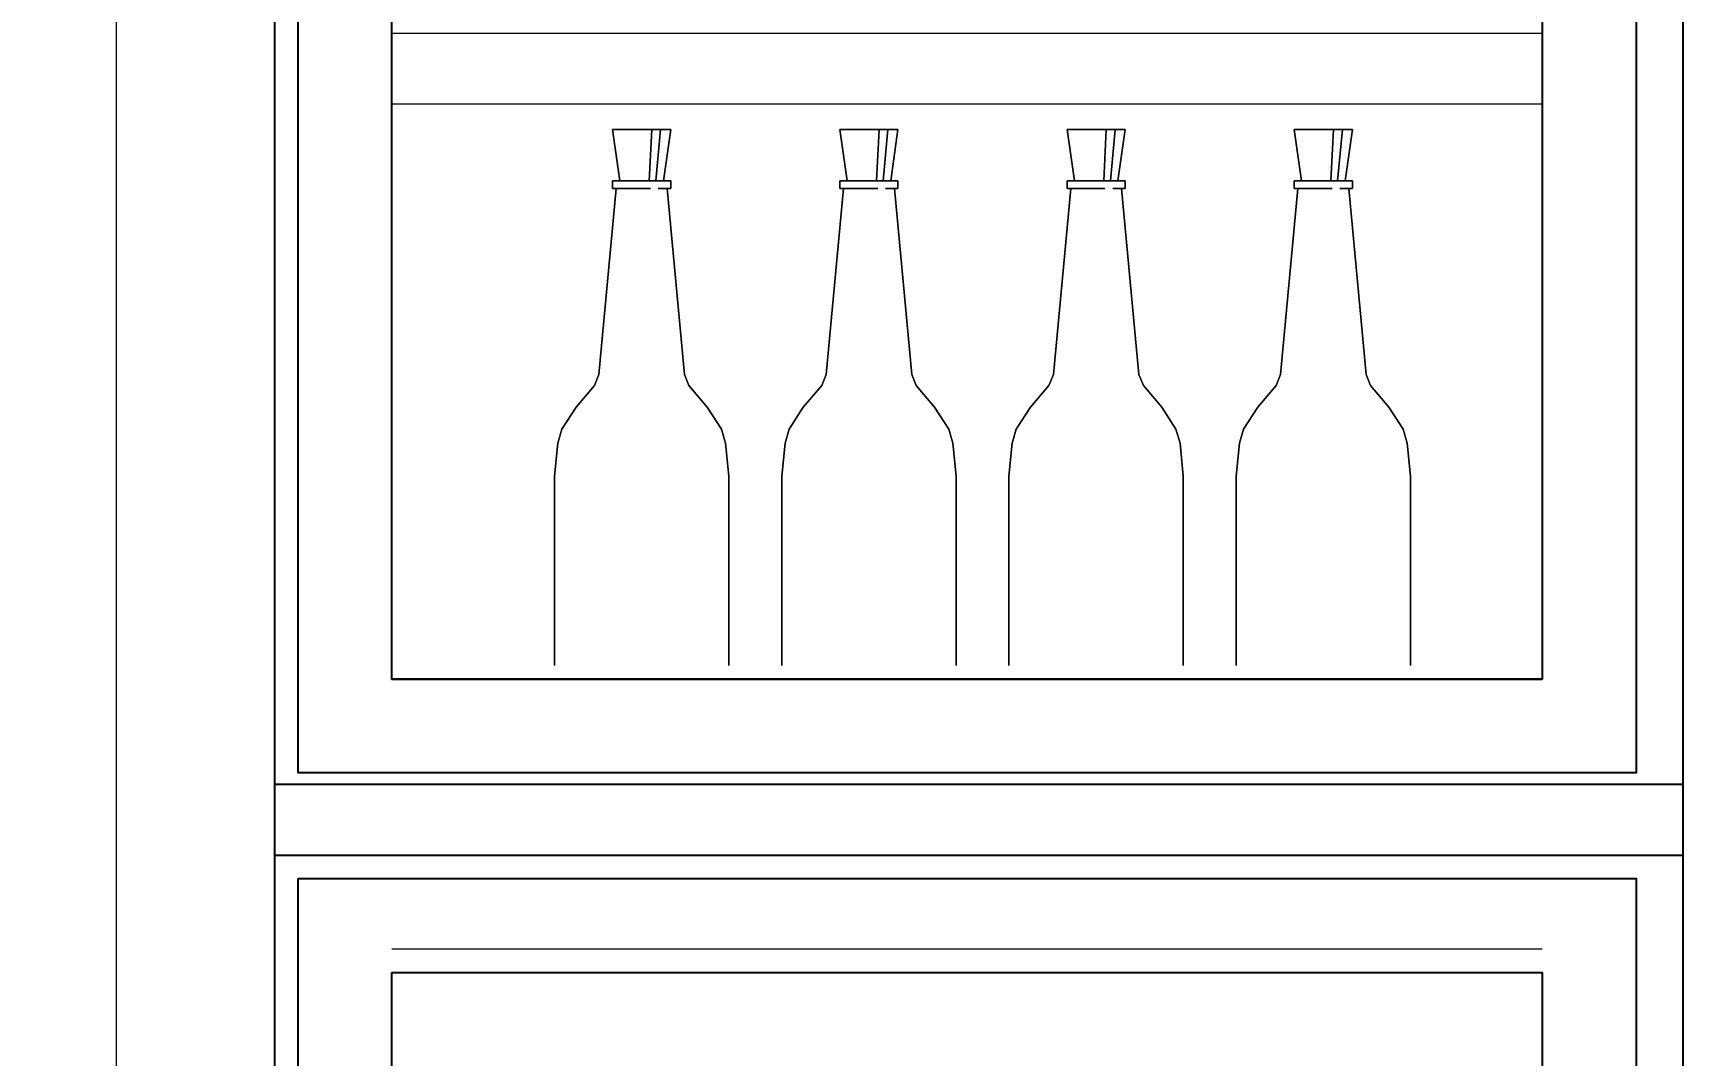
# Model space of a CAD drawing. Header units: millimetres. Extents: x 11444 to 38468, y 2013 to 7470.
# Drawn here: x 11987 to 12690, y 4515 to 4951 of the extents above; entities that cross this region are included whole.
import ezdxf

# ---------------------------------------------------------------- set-up
doc = ezdxf.new("R2010")
doc.units = ezdxf.units.MM
doc.layers.add('Auto-SilikCizgiler', color=251, linetype='Continuous', lineweight=9)
doc.styles.get("Standard").update_dxf_attribs({"font": 'arial.ttf'})
doc.dimstyles.new('ölçü 1_50', dxfattribs={"dimtxt": 30, "dimasz": 20, "dimexe": 2, "dimexo": 5, "dimtad": 1, "dimdec": 0, "dimtxsty": 'Standard', "dimblk": 'ARCHTICK', "dimcen": 2.5, "dimclrd": 256, "dimclre": 256, "dimclrt": 256, "dimadec": 0, "dimazin": 0, "dimtfac": 1, "dimtdec": 0, "dimtmove": 0, "dimatfit": 3, "dimldrblk": 'ARCHTICK', "dimfxl": 1, "dimlwd": -1, "dimlwe": -1, "dimarcsym": 0})

# ---------------------------------------------------------------- blocks, each defined once
blk = doc.blocks.new('_ArchTick')
at = {"color": 0, "linetype": 'ByBlock', "const_width": 0.15}
blk.add_lwpolyline([(-0.5, -0.5), (0.5, 0.5)], dxfattribs=at)
blk = doc.blocks.new('*D21')
at = {"layer": 'Auto-SilikCizgiler', "transparency": 16777216}
for p, q in [((12084.93, 5330.41), (12020.66, 5330.41)), ((12022.66, 3170.41), (12022.66, 5330.41)), ((12084.93, 3170.41), (12020.66, 3170.41))]:
    blk.add_line(p, q, dxfattribs=at)
at = {"layer": 'Defpoints', "color": 0, "transparency": 16777216}
for p in [(12022.66, 5330.41), (12089.93, 5330.41), (12089.93, 3170.41)]:
    blk.add_point(p, dxfattribs=at)
at = {"layer": 'Auto-SilikCizgiler', "transparency": 16777216, "xscale": 20, "yscale": 20, "zscale": 20}
for p, rotation in [((12022.66, 5330.41), 90), ((12022.66, 3170.41), 270)]:
    blk.add_blockref('_ArchTick', p, dxfattribs=dict(at, rotation=rotation))
at = {"layer": 'Auto-SilikCizgiler', "transparency": 16777216, "insert": (12006.72, 4250.41), "char_height": 30, "attachment_point": 5, "rotation": 90}
blk.add_mtext('2160', dxfattribs=at)

msp = doc.modelspace()

# ---------------------------------------------------------------- linework, layer by layer
msp.add_line((12139.93, 4675.41), (12629.93, 4675.41))
for points in [[(12089.93, 3170.41), (12689.93, 3170.41), (12689.93, 5330.41), (12089.93, 5330.41)], [(12099.93, 5320.41), (12669.93, 5320.41), (12669.93, 4635.41), (12099.93, 4635.41)], [(12139.93, 5280.41), (12629.93, 5280.41), (12629.93, 4675.41), (12139.93, 4675.41)], [(12089.93, 4600.41), (12689.93, 4600.41), (12689.93, 4630.41), (12089.93, 4630.41)], [(12099.93, 4590.41), (12669.93, 4590.41), (12669.93, 3905.41), (12099.93, 3905.41)], [(12139.93, 4550.41), (12629.93, 4550.41), (12629.93, 3945.41), (12139.93, 3945.41)]]:
    msp.add_lwpolyline(points, close=True)
at = {"layer": 'Auto-SilikCizgiler'}
for points in [[(12629.93, 4950.41), (12139.93, 4950.41)], [(12139.93, 4920.41), (12629.93, 4920.41)], [(12629.93, 4590.41), (12139.93, 4590.41)], [(12139.93, 4560.41), (12629.93, 4560.41)]]:
    msp.add_lwpolyline(points, dxfattribs=at)
for points in [[(12233.95, 4909.58, -27.33), (12237.04, 4887.58, -26.78), (12237.04, 4887.58, -23.51), (12233.95, 4909.58, -22.96)], [(12246.33, 4909.58, -25.15), (12235.44, 4909.58, -31.43), (12233.95, 4909.58, -27.33), (12246.33, 4909.58, -25.15)], [(12246.33, 4909.58, -25.15), (12233.95, 4909.58, -27.33), (12233.95, 4909.58, -22.96), (12246.33, 4909.58, -25.15)], [(12246.33, 4909.58, -25.15), (12233.95, 4909.58, -22.96), (12235.44, 4909.58, -18.86), (12246.33, 4909.58, -25.15)], [(12246.33, 4909.58, -25.15), (12238.25, 4909.58, -34.78), (12235.44, 4909.58, -31.43), (12246.33, 4909.58, -25.15)], [(12246.33, 4909.58, -25.15), (12235.44, 4909.58, -18.86), (12238.25, 4909.58, -15.51), (12246.33, 4909.58, -25.15)], [(12246.33, 4909.58, -25.15), (12242.03, 4909.58, -36.96), (12238.25, 4909.58, -34.78), (12246.33, 4909.58, -25.15)], [(12246.33, 4909.58, -25.15), (12238.25, 4909.58, -15.51), (12242.03, 4909.58, -13.33), (12246.33, 4909.58, -25.15)], [(12246.33, 4909.58, -25.15), (12246.33, 4909.58, -37.72), (12242.03, 4909.58, -36.96), (12246.33, 4909.58, -25.15)], [(12246.33, 4909.58, -25.15), (12242.03, 4909.58, -13.33), (12246.33, 4909.58, -12.57), (12246.33, 4909.58, -25.15)], [(12246.33, 4909.58, -25.15), (12246.33, 4909.58, -12.57), (12250.63, 4909.58, -13.33), (12246.33, 4909.58, -25.15)], [(12246.33, 4909.58, -25.15), (12250.63, 4909.58, -13.33), (12254.41, 4909.58, -15.51), (12246.33, 4909.58, -25.15)], [(12246.33, 4909.58, -25.15), (12254.41, 4909.58, -15.51), (12257.22, 4909.58, -18.86), (12246.33, 4909.58, -25.15)], [(12246.33, 4909.58, -25.15), (12257.22, 4909.58, -18.86), (12258.71, 4909.58, -22.96), (12246.33, 4909.58, -25.15)], [(12246.33, 4909.58, -25.15), (12258.71, 4909.58, -22.96), (12258.71, 4909.58, -27.33), (12246.33, 4909.58, -25.15)], [(12246.33, 4909.58, -25.15), (12258.71, 4909.58, -27.33), (12257.22, 4909.58, -31.43), (12246.33, 4909.58, -25.15)], [(12246.33, 4909.58, -25.15), (12257.22, 4909.58, -31.43), (12254.41, 4909.58, -34.78), (12246.33, 4909.58, -25.15)], [(12246.33, 4909.58, -25.15), (12254.41, 4909.58, -34.78), (12250.63, 4909.58, -36.96), (12246.33, 4909.58, -25.15)], [(12246.33, 4909.58, -25.15), (12250.63, 4909.58, -36.96), (12246.33, 4909.58, -37.72), (12246.33, 4909.58, -25.15)], [(12250.63, 4909.58, -13.33), (12249.55, 4887.58, -16.28), (12252.39, 4887.58, -17.92), (12254.41, 4909.58, -15.51)], [(12254.41, 4909.58, -34.78), (12252.39, 4887.58, -32.37), (12249.55, 4887.58, -34.01), (12250.63, 4909.58, -36.96)], [(12258.71, 4909.58, -22.96), (12255.62, 4887.58, -23.51), (12255.62, 4887.58, -26.78), (12258.71, 4909.58, -27.33)], [(12330.75, 4909.58, -27.33), (12333.84, 4887.58, -26.78), (12333.84, 4887.58, -23.51), (12330.75, 4909.58, -22.96)], [(12343.13, 4909.58, -25.15), (12332.24, 4909.58, -31.43), (12330.75, 4909.58, -27.33), (12343.13, 4909.58, -25.15)], [(12343.13, 4909.58, -25.15), (12330.75, 4909.58, -27.33), (12330.75, 4909.58, -22.96), (12343.13, 4909.58, -25.15)], [(12343.13, 4909.58, -25.15), (12330.75, 4909.58, -22.96), (12332.24, 4909.58, -18.86), (12343.13, 4909.58, -25.15)], [(12343.13, 4909.58, -25.15), (12335.05, 4909.58, -34.78), (12332.24, 4909.58, -31.43), (12343.13, 4909.58, -25.15)], [(12343.13, 4909.58, -25.15), (12332.24, 4909.58, -18.86), (12335.05, 4909.58, -15.51), (12343.13, 4909.58, -25.15)], [(12343.13, 4909.58, -25.15), (12338.83, 4909.58, -36.96), (12335.05, 4909.58, -34.78), (12343.13, 4909.58, -25.15)], [(12343.13, 4909.58, -25.15), (12335.05, 4909.58, -15.51), (12338.83, 4909.58, -13.33), (12343.13, 4909.58, -25.15)], [(12343.13, 4909.58, -25.15), (12343.13, 4909.58, -37.72), (12338.83, 4909.58, -36.96), (12343.13, 4909.58, -25.15)], [(12343.13, 4909.58, -25.15), (12338.83, 4909.58, -13.33), (12343.13, 4909.58, -12.57), (12343.13, 4909.58, -25.15)], [(12343.13, 4909.58, -25.15), (12343.13, 4909.58, -12.57), (12347.43, 4909.58, -13.33), (12343.13, 4909.58, -25.15)], [(12343.13, 4909.58, -25.15), (12347.43, 4909.58, -13.33), (12351.21, 4909.58, -15.51), (12343.13, 4909.58, -25.15)], [(12343.13, 4909.58, -25.15), (12351.21, 4909.58, -15.51), (12354.02, 4909.58, -18.86), (12343.13, 4909.58, -25.15)], [(12343.13, 4909.58, -25.15), (12354.02, 4909.58, -18.86), (12355.51, 4909.58, -22.96), (12343.13, 4909.58, -25.15)], [(12343.13, 4909.58, -25.15), (12355.51, 4909.58, -22.96), (12355.51, 4909.58, -27.33), (12343.13, 4909.58, -25.15)], [(12343.13, 4909.58, -25.15), (12355.51, 4909.58, -27.33), (12354.02, 4909.58, -31.43), (12343.13, 4909.58, -25.15)], [(12343.13, 4909.58, -25.15), (12354.02, 4909.58, -31.43), (12351.21, 4909.58, -34.78), (12343.13, 4909.58, -25.15)], [(12343.13, 4909.58, -25.15), (12351.21, 4909.58, -34.78), (12347.43, 4909.58, -36.96), (12343.13, 4909.58, -25.15)], [(12343.13, 4909.58, -25.15), (12347.43, 4909.58, -36.96), (12343.13, 4909.58, -37.72), (12343.13, 4909.58, -25.15)], [(12347.43, 4909.58, -13.33), (12346.35, 4887.58, -16.28), (12349.19, 4887.58, -17.92), (12351.21, 4909.58, -15.51)], [(12351.21, 4909.58, -34.78), (12349.19, 4887.58, -32.37), (12346.35, 4887.58, -34.01), (12347.43, 4909.58, -36.96)], [(12355.51, 4909.58, -22.96), (12352.42, 4887.58, -23.51), (12352.42, 4887.58, -26.78), (12355.51, 4909.58, -27.33)], [(12427.55, 4909.58, -27.33), (12430.64, 4887.58, -26.78), (12430.64, 4887.58, -23.51), (12427.55, 4909.58, -22.96)], [(12439.93, 4909.58, -25.15), (12429.04, 4909.58, -31.43), (12427.55, 4909.58, -27.33), (12439.93, 4909.58, -25.15)], [(12439.93, 4909.58, -25.15), (12427.55, 4909.58, -27.33), (12427.55, 4909.58, -22.96), (12439.93, 4909.58, -25.15)], [(12439.93, 4909.58, -25.15), (12427.55, 4909.58, -22.96), (12429.04, 4909.58, -18.86), (12439.93, 4909.58, -25.15)], [(12439.93, 4909.58, -25.15), (12431.85, 4909.58, -34.78), (12429.04, 4909.58, -31.43), (12439.93, 4909.58, -25.15)], [(12439.93, 4909.58, -25.15), (12429.04, 4909.58, -18.86), (12431.85, 4909.58, -15.51), (12439.93, 4909.58, -25.15)], [(12439.93, 4909.58, -25.15), (12435.63, 4909.58, -36.96), (12431.85, 4909.58, -34.78), (12439.93, 4909.58, -25.15)], [(12439.93, 4909.58, -25.15), (12431.85, 4909.58, -15.51), (12435.63, 4909.58, -13.33), (12439.93, 4909.58, -25.15)], [(12439.93, 4909.58, -25.15), (12439.93, 4909.58, -37.72), (12435.63, 4909.58, -36.96), (12439.93, 4909.58, -25.15)], [(12439.93, 4909.58, -25.15), (12435.63, 4909.58, -13.33), (12439.93, 4909.58, -12.57), (12439.93, 4909.58, -25.15)], [(12439.93, 4909.58, -25.15), (12439.93, 4909.58, -12.57), (12444.23, 4909.58, -13.33), (12439.93, 4909.58, -25.15)], [(12439.93, 4909.58, -25.15), (12444.23, 4909.58, -13.33), (12448.01, 4909.58, -15.51), (12439.93, 4909.58, -25.15)], [(12439.93, 4909.58, -25.15), (12448.01, 4909.58, -15.51), (12450.82, 4909.58, -18.86), (12439.93, 4909.58, -25.15)], [(12439.93, 4909.58, -25.15), (12450.82, 4909.58, -18.86), (12452.31, 4909.58, -22.96), (12439.93, 4909.58, -25.15)], [(12439.93, 4909.58, -25.15), (12452.31, 4909.58, -22.96), (12452.31, 4909.58, -27.33), (12439.93, 4909.58, -25.15)], [(12439.93, 4909.58, -25.15), (12452.31, 4909.58, -27.33), (12450.82, 4909.58, -31.43), (12439.93, 4909.58, -25.15)], [(12439.93, 4909.58, -25.15), (12450.82, 4909.58, -31.43), (12448.01, 4909.58, -34.78), (12439.93, 4909.58, -25.15)], [(12439.93, 4909.58, -25.15), (12448.01, 4909.58, -34.78), (12444.23, 4909.58, -36.96), (12439.93, 4909.58, -25.15)], [(12439.93, 4909.58, -25.15), (12444.23, 4909.58, -36.96), (12439.93, 4909.58, -37.72), (12439.93, 4909.58, -25.15)], [(12444.23, 4909.58, -13.33), (12443.15, 4887.58, -16.28), (12445.99, 4887.58, -17.92), (12448.01, 4909.58, -15.51)], [(12448.01, 4909.58, -34.78), (12445.99, 4887.58, -32.37), (12443.15, 4887.58, -34.01), (12444.23, 4909.58, -36.96)], [(12452.31, 4909.58, -22.96), (12449.22, 4887.58, -23.51), (12449.22, 4887.58, -26.78), (12452.31, 4909.58, -27.33)], [(12524.35, 4909.58, -27.33), (12527.44, 4887.58, -26.78), (12527.44, 4887.58, -23.51), (12524.35, 4909.58, -22.96)], [(12536.73, 4909.58, -25.15), (12525.84, 4909.58, -31.43), (12524.35, 4909.58, -27.33), (12536.73, 4909.58, -25.15)], [(12536.73, 4909.58, -25.15), (12524.35, 4909.58, -27.33), (12524.35, 4909.58, -22.96), (12536.73, 4909.58, -25.15)], [(12536.73, 4909.58, -25.15), (12524.35, 4909.58, -22.96), (12525.84, 4909.58, -18.86), (12536.73, 4909.58, -25.15)], [(12536.73, 4909.58, -25.15), (12528.65, 4909.58, -34.78), (12525.84, 4909.58, -31.43), (12536.73, 4909.58, -25.15)], [(12536.73, 4909.58, -25.15), (12525.84, 4909.58, -18.86), (12528.65, 4909.58, -15.51), (12536.73, 4909.58, -25.15)], [(12536.73, 4909.58, -25.15), (12532.43, 4909.58, -36.96), (12528.65, 4909.58, -34.78), (12536.73, 4909.58, -25.15)], [(12536.73, 4909.58, -25.15), (12528.65, 4909.58, -15.51), (12532.43, 4909.58, -13.33), (12536.73, 4909.58, -25.15)], [(12536.73, 4909.58, -25.15), (12536.73, 4909.58, -37.72), (12532.43, 4909.58, -36.96), (12536.73, 4909.58, -25.15)], [(12536.73, 4909.58, -25.15), (12532.43, 4909.58, -13.33), (12536.73, 4909.58, -12.57), (12536.73, 4909.58, -25.15)], [(12536.73, 4909.58, -25.15), (12536.73, 4909.58, -12.57), (12541.03, 4909.58, -13.33), (12536.73, 4909.58, -25.15)], [(12536.73, 4909.58, -25.15), (12541.03, 4909.58, -13.33), (12544.81, 4909.58, -15.51), (12536.73, 4909.58, -25.15)], [(12536.73, 4909.58, -25.15), (12544.81, 4909.58, -15.51), (12547.62, 4909.58, -18.86), (12536.73, 4909.58, -25.15)], [(12536.73, 4909.58, -25.15), (12547.62, 4909.58, -18.86), (12549.11, 4909.58, -22.96), (12536.73, 4909.58, -25.15)], [(12536.73, 4909.58, -25.15), (12549.11, 4909.58, -22.96), (12549.11, 4909.58, -27.33), (12536.73, 4909.58, -25.15)], [(12536.73, 4909.58, -25.15), (12549.11, 4909.58, -27.33), (12547.62, 4909.58, -31.43), (12536.73, 4909.58, -25.15)], [(12536.73, 4909.58, -25.15), (12547.62, 4909.58, -31.43), (12544.81, 4909.58, -34.78), (12536.73, 4909.58, -25.15)], [(12536.73, 4909.58, -25.15), (12544.81, 4909.58, -34.78), (12541.03, 4909.58, -36.96), (12536.73, 4909.58, -25.15)], [(12536.73, 4909.58, -25.15), (12541.03, 4909.58, -36.96), (12536.73, 4909.58, -37.72), (12536.73, 4909.58, -25.15)], [(12541.03, 4909.58, -13.33), (12539.95, 4887.58, -16.28), (12542.79, 4887.58, -17.92), (12544.81, 4909.58, -15.51)], [(12544.81, 4909.58, -34.78), (12542.79, 4887.58, -32.37), (12539.95, 4887.58, -34.01), (12541.03, 4909.58, -36.96)], [(12549.11, 4909.58, -22.96), (12546.02, 4887.58, -23.51), (12546.02, 4887.58, -26.78), (12549.11, 4909.58, -27.33)], [(12241.17, 4887.58, -22.17), (12235.44, 4887.58, -18.86), (12233.95, 4887.58, -22.96), (12240.47, 4887.58, -24.11)], [(12240.47, 4887.58, -24.11), (12233.95, 4887.58, -22.96), (12233.95, 4887.58, -27.33), (12240.47, 4887.58, -26.18)], [(12233.95, 4887.58, -22.96), (12233.95, 4884.44, -22.96), (12233.95, 4884.44, -27.33), (12233.95, 4887.58, -27.33)], [(12240.47, 4887.58, -26.18), (12233.95, 4887.58, -27.33), (12235.44, 4887.58, -31.43), (12241.17, 4887.58, -28.12)], [(12242.5, 4887.58, -20.59), (12238.25, 4887.58, -15.51), (12235.44, 4887.58, -18.86), (12241.17, 4887.58, -22.17)], [(12241.17, 4887.58, -28.12), (12235.44, 4887.58, -31.43), (12238.25, 4887.58, -34.78), (12242.5, 4887.58, -29.71)], [(12237.04, 4887.58, -23.51), (12240.76, 4887.58, -24.16), (12241.43, 4887.58, -22.32), (12238.16, 4887.58, -20.43)], [(12237.04, 4887.58, -26.78), (12240.76, 4887.58, -26.13), (12240.76, 4887.58, -24.16), (12237.04, 4887.58, -23.51)], [(12238.16, 4887.58, -29.86), (12241.43, 4887.58, -27.97), (12240.76, 4887.58, -26.13), (12237.04, 4887.58, -26.78)], [(12238.16, 4887.58, -20.43), (12241.43, 4887.58, -22.32), (12242.7, 4887.58, -20.82), (12240.27, 4887.58, -17.92)], [(12240.27, 4887.58, -32.37), (12242.7, 4887.58, -29.48), (12241.43, 4887.58, -27.97), (12238.16, 4887.58, -29.86)], [(12244.29, 4887.58, -19.55), (12242.03, 4887.58, -13.33), (12238.25, 4887.58, -15.51), (12242.5, 4887.58, -20.59)], [(12242.5, 4887.58, -29.71), (12238.25, 4887.58, -34.78), (12242.03, 4887.58, -36.96), (12244.29, 4887.58, -30.74)], [(12240.27, 4887.58, -17.92), (12242.7, 4887.58, -20.82), (12244.4, 4887.58, -19.83), (12243.1, 4887.58, -16.28)], [(12243.1, 4887.58, -34.01), (12244.4, 4887.58, -30.46), (12242.7, 4887.58, -29.48), (12240.27, 4887.58, -32.37)], [(12246.33, 4887.58, -19.19), (12246.33, 4887.58, -12.57), (12242.03, 4887.58, -13.33), (12244.29, 4887.58, -19.55)], [(12244.29, 4887.58, -30.74), (12242.03, 4887.58, -36.96), (12246.33, 4887.58, -37.72), (12246.33, 4887.58, -31.1)], [(12246.33, 4887.58, -34.58), (12246.33, 4887.58, -30.8), (12244.4, 4887.58, -30.46), (12243.1, 4887.58, -34.01)], [(12243.1, 4887.58, -16.28), (12244.4, 4887.58, -19.83), (12246.33, 4887.58, -19.49), (12246.33, 4887.58, -15.72)], [(12249.55, 4887.58, -34.01), (12248.26, 4887.58, -30.46), (12246.33, 4887.58, -30.8), (12246.33, 4887.58, -34.58)], [(12246.33, 4887.58, -15.72), (12246.33, 4887.58, -19.49), (12248.26, 4887.58, -19.83), (12249.55, 4887.58, -16.28)], [(12246.33, 4887.58, -31.1), (12246.33, 4887.58, -37.72), (12250.63, 4887.58, -36.96), (12248.36, 4887.58, -30.74)], [(12248.36, 4887.58, -19.55), (12250.63, 4887.58, -13.33), (12246.33, 4887.58, -12.57), (12246.33, 4887.58, -19.19)], [(12252.39, 4887.58, -32.37), (12249.96, 4887.58, -29.48), (12248.26, 4887.58, -30.46), (12249.55, 4887.58, -34.01)], [(12249.55, 4887.58, -16.28), (12248.26, 4887.58, -19.83), (12249.96, 4887.58, -20.82), (12252.39, 4887.58, -17.92)], [(12248.36, 4887.58, -30.74), (12250.63, 4887.58, -36.96), (12254.41, 4887.58, -34.78), (12250.15, 4887.58, -29.71)], [(12250.15, 4887.58, -20.59), (12254.41, 4887.58, -15.51), (12250.63, 4887.58, -13.33), (12248.36, 4887.58, -19.55)], [(12254.49, 4887.58, -29.86), (12251.22, 4887.58, -27.97), (12249.96, 4887.58, -29.48), (12252.39, 4887.58, -32.37)], [(12252.39, 4887.58, -17.92), (12249.96, 4887.58, -20.82), (12251.22, 4887.58, -22.32), (12254.49, 4887.58, -20.43)], [(12250.15, 4887.58, -29.71), (12254.41, 4887.58, -34.78), (12257.22, 4887.58, -31.43), (12251.48, 4887.58, -28.12)], [(12251.48, 4887.58, -22.17), (12257.22, 4887.58, -18.86), (12254.41, 4887.58, -15.51), (12250.15, 4887.58, -20.59)], [(12255.62, 4887.58, -26.78), (12251.9, 4887.58, -26.13), (12251.22, 4887.58, -27.97), (12254.49, 4887.58, -29.86)], [(12254.49, 4887.58, -20.43), (12251.22, 4887.58, -22.32), (12251.9, 4887.58, -24.16), (12255.62, 4887.58, -23.51)], [(12251.48, 4887.58, -28.12), (12257.22, 4887.58, -31.43), (12258.71, 4887.58, -27.33), (12252.19, 4887.58, -26.18)], [(12252.19, 4887.58, -24.11), (12258.71, 4887.58, -22.96), (12257.22, 4887.58, -18.86), (12251.48, 4887.58, -22.17)], [(12255.62, 4887.58, -23.51), (12251.9, 4887.58, -24.16), (12251.9, 4887.58, -26.13), (12255.62, 4887.58, -26.78)], [(12252.19, 4887.58, -26.18), (12258.71, 4887.58, -27.33), (12258.71, 4887.58, -22.96), (12252.19, 4887.58, -24.11)], [(12258.71, 4887.58, -27.33), (12258.71, 4884.44, -27.33), (12258.71, 4884.44, -22.96), (12258.71, 4887.58, -22.96)], [(12337.97, 4887.58, -22.17), (12332.24, 4887.58, -18.86), (12330.75, 4887.58, -22.96), (12337.27, 4887.58, -24.11)], [(12337.27, 4887.58, -24.11), (12330.75, 4887.58, -22.96), (12330.75, 4887.58, -27.33), (12337.27, 4887.58, -26.18)], [(12330.75, 4887.58, -22.96), (12330.75, 4884.44, -22.96), (12330.75, 4884.44, -27.33), (12330.75, 4887.58, -27.33)], [(12337.27, 4887.58, -26.18), (12330.75, 4887.58, -27.33), (12332.24, 4887.58, -31.43), (12337.97, 4887.58, -28.12)], [(12339.3, 4887.58, -20.59), (12335.05, 4887.58, -15.51), (12332.24, 4887.58, -18.86), (12337.97, 4887.58, -22.17)], [(12337.97, 4887.58, -28.12), (12332.24, 4887.58, -31.43), (12335.05, 4887.58, -34.78), (12339.3, 4887.58, -29.71)], [(12333.84, 4887.58, -23.51), (12337.56, 4887.58, -24.16), (12338.23, 4887.58, -22.32), (12334.96, 4887.58, -20.43)], [(12333.84, 4887.58, -26.78), (12337.56, 4887.58, -26.13), (12337.56, 4887.58, -24.16), (12333.84, 4887.58, -23.51)], [(12334.96, 4887.58, -29.86), (12338.23, 4887.58, -27.97), (12337.56, 4887.58, -26.13), (12333.84, 4887.58, -26.78)], [(12334.96, 4887.58, -20.43), (12338.23, 4887.58, -22.32), (12339.5, 4887.58, -20.82), (12337.07, 4887.58, -17.92)], [(12337.07, 4887.58, -32.37), (12339.5, 4887.58, -29.48), (12338.23, 4887.58, -27.97), (12334.96, 4887.58, -29.86)], [(12341.09, 4887.58, -19.55), (12338.83, 4887.58, -13.33), (12335.05, 4887.58, -15.51), (12339.3, 4887.58, -20.59)], [(12339.3, 4887.58, -29.71), (12335.05, 4887.58, -34.78), (12338.83, 4887.58, -36.96), (12341.09, 4887.58, -30.74)], [(12337.07, 4887.58, -17.92), (12339.5, 4887.58, -20.82), (12341.2, 4887.58, -19.83), (12339.9, 4887.58, -16.28)], [(12339.9, 4887.58, -34.01), (12341.2, 4887.58, -30.46), (12339.5, 4887.58, -29.48), (12337.07, 4887.58, -32.37)], [(12343.13, 4887.58, -19.19), (12343.13, 4887.58, -12.57), (12338.83, 4887.58, -13.33), (12341.09, 4887.58, -19.55)], [(12341.09, 4887.58, -30.74), (12338.83, 4887.58, -36.96), (12343.13, 4887.58, -37.72), (12343.13, 4887.58, -31.1)], [(12343.13, 4887.58, -34.58), (12343.13, 4887.58, -30.8), (12341.2, 4887.58, -30.46), (12339.9, 4887.58, -34.01)], [(12339.9, 4887.58, -16.28), (12341.2, 4887.58, -19.83), (12343.13, 4887.58, -19.49), (12343.13, 4887.58, -15.72)], [(12346.35, 4887.58, -34.01), (12345.06, 4887.58, -30.46), (12343.13, 4887.58, -30.8), (12343.13, 4887.58, -34.58)], [(12343.13, 4887.58, -15.72), (12343.13, 4887.58, -19.49), (12345.06, 4887.58, -19.83), (12346.35, 4887.58, -16.28)], [(12343.13, 4887.58, -31.1), (12343.13, 4887.58, -37.72), (12347.43, 4887.58, -36.96), (12345.16, 4887.58, -30.74)], [(12345.16, 4887.58, -19.55), (12347.43, 4887.58, -13.33), (12343.13, 4887.58, -12.57), (12343.13, 4887.58, -19.19)], [(12349.19, 4887.58, -32.37), (12346.76, 4887.58, -29.48), (12345.06, 4887.58, -30.46), (12346.35, 4887.58, -34.01)], [(12346.35, 4887.58, -16.28), (12345.06, 4887.58, -19.83), (12346.76, 4887.58, -20.82), (12349.19, 4887.58, -17.92)], [(12345.16, 4887.58, -30.74), (12347.43, 4887.58, -36.96), (12351.21, 4887.58, -34.78), (12346.95, 4887.58, -29.71)], [(12346.95, 4887.58, -20.59), (12351.21, 4887.58, -15.51), (12347.43, 4887.58, -13.33), (12345.16, 4887.58, -19.55)], [(12351.29, 4887.58, -29.86), (12348.02, 4887.58, -27.97), (12346.76, 4887.58, -29.48), (12349.19, 4887.58, -32.37)], [(12349.19, 4887.58, -17.92), (12346.76, 4887.58, -20.82), (12348.02, 4887.58, -22.32), (12351.29, 4887.58, -20.43)], [(12346.95, 4887.58, -29.71), (12351.21, 4887.58, -34.78), (12354.02, 4887.58, -31.43), (12348.28, 4887.58, -28.12)], [(12348.28, 4887.58, -22.17), (12354.02, 4887.58, -18.86), (12351.21, 4887.58, -15.51), (12346.95, 4887.58, -20.59)], [(12352.42, 4887.58, -26.78), (12348.7, 4887.58, -26.13), (12348.02, 4887.58, -27.97), (12351.29, 4887.58, -29.86)], [(12351.29, 4887.58, -20.43), (12348.02, 4887.58, -22.32), (12348.7, 4887.58, -24.16), (12352.42, 4887.58, -23.51)], [(12348.28, 4887.58, -28.12), (12354.02, 4887.58, -31.43), (12355.51, 4887.58, -27.33), (12348.99, 4887.58, -26.18)], [(12348.99, 4887.58, -24.11), (12355.51, 4887.58, -22.96), (12354.02, 4887.58, -18.86), (12348.28, 4887.58, -22.17)], [(12352.42, 4887.58, -23.51), (12348.7, 4887.58, -24.16), (12348.7, 4887.58, -26.13), (12352.42, 4887.58, -26.78)], [(12348.99, 4887.58, -26.18), (12355.51, 4887.58, -27.33), (12355.51, 4887.58, -22.96), (12348.99, 4887.58, -24.11)], [(12355.51, 4887.58, -27.33), (12355.51, 4884.44, -27.33), (12355.51, 4884.44, -22.96), (12355.51, 4887.58, -22.96)], [(12434.77, 4887.58, -22.17), (12429.04, 4887.58, -18.86), (12427.55, 4887.58, -22.96), (12434.07, 4887.58, -24.11)], [(12434.07, 4887.58, -24.11), (12427.55, 4887.58, -22.96), (12427.55, 4887.58, -27.33), (12434.07, 4887.58, -26.18)], [(12427.55, 4887.58, -22.96), (12427.55, 4884.44, -22.96), (12427.55, 4884.44, -27.33), (12427.55, 4887.58, -27.33)], [(12434.07, 4887.58, -26.18), (12427.55, 4887.58, -27.33), (12429.04, 4887.58, -31.43), (12434.77, 4887.58, -28.12)], [(12436.1, 4887.58, -20.59), (12431.85, 4887.58, -15.51), (12429.04, 4887.58, -18.86), (12434.77, 4887.58, -22.17)], [(12434.77, 4887.58, -28.12), (12429.04, 4887.58, -31.43), (12431.85, 4887.58, -34.78), (12436.1, 4887.58, -29.71)], [(12430.64, 4887.58, -23.51), (12434.36, 4887.58, -24.16), (12435.03, 4887.58, -22.32), (12431.76, 4887.58, -20.43)], [(12430.64, 4887.58, -26.78), (12434.36, 4887.58, -26.13), (12434.36, 4887.58, -24.16), (12430.64, 4887.58, -23.51)], [(12431.76, 4887.58, -29.86), (12435.03, 4887.58, -27.97), (12434.36, 4887.58, -26.13), (12430.64, 4887.58, -26.78)], [(12431.76, 4887.58, -20.43), (12435.03, 4887.58, -22.32), (12436.3, 4887.58, -20.82), (12433.87, 4887.58, -17.92)], [(12433.87, 4887.58, -32.37), (12436.3, 4887.58, -29.48), (12435.03, 4887.58, -27.97), (12431.76, 4887.58, -29.86)], [(12437.89, 4887.58, -19.55), (12435.63, 4887.58, -13.33), (12431.85, 4887.58, -15.51), (12436.1, 4887.58, -20.59)], [(12436.1, 4887.58, -29.71), (12431.85, 4887.58, -34.78), (12435.63, 4887.58, -36.96), (12437.89, 4887.58, -30.74)], [(12433.87, 4887.58, -17.92), (12436.3, 4887.58, -20.82), (12438, 4887.58, -19.83), (12436.7, 4887.58, -16.28)], [(12436.7, 4887.58, -34.01), (12438, 4887.58, -30.46), (12436.3, 4887.58, -29.48), (12433.87, 4887.58, -32.37)], [(12439.93, 4887.58, -19.19), (12439.93, 4887.58, -12.57), (12435.63, 4887.58, -13.33), (12437.89, 4887.58, -19.55)], [(12437.89, 4887.58, -30.74), (12435.63, 4887.58, -36.96), (12439.93, 4887.58, -37.72), (12439.93, 4887.58, -31.1)], [(12439.93, 4887.58, -34.58), (12439.93, 4887.58, -30.8), (12438, 4887.58, -30.46), (12436.7, 4887.58, -34.01)], [(12436.7, 4887.58, -16.28), (12438, 4887.58, -19.83), (12439.93, 4887.58, -19.49), (12439.93, 4887.58, -15.72)], [(12443.15, 4887.58, -34.01), (12441.86, 4887.58, -30.46), (12439.93, 4887.58, -30.8), (12439.93, 4887.58, -34.58)], [(12439.93, 4887.58, -15.72), (12439.93, 4887.58, -19.49), (12441.86, 4887.58, -19.83), (12443.15, 4887.58, -16.28)], [(12439.93, 4887.58, -31.1), (12439.93, 4887.58, -37.72), (12444.23, 4887.58, -36.96), (12441.96, 4887.58, -30.74)], [(12441.96, 4887.58, -19.55), (12444.23, 4887.58, -13.33), (12439.93, 4887.58, -12.57), (12439.93, 4887.58, -19.19)], [(12445.99, 4887.58, -32.37), (12443.56, 4887.58, -29.48), (12441.86, 4887.58, -30.46), (12443.15, 4887.58, -34.01)], [(12443.15, 4887.58, -16.28), (12441.86, 4887.58, -19.83), (12443.56, 4887.58, -20.82), (12445.99, 4887.58, -17.92)], [(12441.96, 4887.58, -30.74), (12444.23, 4887.58, -36.96), (12448.01, 4887.58, -34.78), (12443.75, 4887.58, -29.71)], [(12443.75, 4887.58, -20.59), (12448.01, 4887.58, -15.51), (12444.23, 4887.58, -13.33), (12441.96, 4887.58, -19.55)], [(12448.09, 4887.58, -29.86), (12444.82, 4887.58, -27.97), (12443.56, 4887.58, -29.48), (12445.99, 4887.58, -32.37)], [(12445.99, 4887.58, -17.92), (12443.56, 4887.58, -20.82), (12444.82, 4887.58, -22.32), (12448.09, 4887.58, -20.43)], [(12443.75, 4887.58, -29.71), (12448.01, 4887.58, -34.78), (12450.82, 4887.58, -31.43), (12445.08, 4887.58, -28.12)], [(12445.08, 4887.58, -22.17), (12450.82, 4887.58, -18.86), (12448.01, 4887.58, -15.51), (12443.75, 4887.58, -20.59)], [(12449.22, 4887.58, -26.78), (12445.5, 4887.58, -26.13), (12444.82, 4887.58, -27.97), (12448.09, 4887.58, -29.86)], [(12448.09, 4887.58, -20.43), (12444.82, 4887.58, -22.32), (12445.5, 4887.58, -24.16), (12449.22, 4887.58, -23.51)], [(12445.08, 4887.58, -28.12), (12450.82, 4887.58, -31.43), (12452.31, 4887.58, -27.33), (12445.79, 4887.58, -26.18)], [(12445.79, 4887.58, -24.11), (12452.31, 4887.58, -22.96), (12450.82, 4887.58, -18.86), (12445.08, 4887.58, -22.17)], [(12449.22, 4887.58, -23.51), (12445.5, 4887.58, -24.16), (12445.5, 4887.58, -26.13), (12449.22, 4887.58, -26.78)], [(12445.79, 4887.58, -26.18), (12452.31, 4887.58, -27.33), (12452.31, 4887.58, -22.96), (12445.79, 4887.58, -24.11)], [(12452.31, 4887.58, -27.33), (12452.31, 4884.44, -27.33), (12452.31, 4884.44, -22.96), (12452.31, 4887.58, -22.96)], [(12531.57, 4887.58, -22.17), (12525.84, 4887.58, -18.86), (12524.35, 4887.58, -22.96), (12530.87, 4887.58, -24.11)], [(12530.87, 4887.58, -24.11), (12524.35, 4887.58, -22.96), (12524.35, 4887.58, -27.33), (12530.87, 4887.58, -26.18)], [(12524.35, 4887.58, -22.96), (12524.35, 4884.44, -22.96), (12524.35, 4884.44, -27.33), (12524.35, 4887.58, -27.33)], [(12530.87, 4887.58, -26.18), (12524.35, 4887.58, -27.33), (12525.84, 4887.58, -31.43), (12531.57, 4887.58, -28.12)], [(12532.9, 4887.58, -20.59), (12528.65, 4887.58, -15.51), (12525.84, 4887.58, -18.86), (12531.57, 4887.58, -22.17)], [(12531.57, 4887.58, -28.12), (12525.84, 4887.58, -31.43), (12528.65, 4887.58, -34.78), (12532.9, 4887.58, -29.71)], [(12527.44, 4887.58, -23.51), (12531.16, 4887.58, -24.16), (12531.83, 4887.58, -22.32), (12528.56, 4887.58, -20.43)], [(12527.44, 4887.58, -26.78), (12531.16, 4887.58, -26.13), (12531.16, 4887.58, -24.16), (12527.44, 4887.58, -23.51)], [(12528.56, 4887.58, -29.86), (12531.83, 4887.58, -27.97), (12531.16, 4887.58, -26.13), (12527.44, 4887.58, -26.78)], [(12528.56, 4887.58, -20.43), (12531.83, 4887.58, -22.32), (12533.1, 4887.58, -20.82), (12530.67, 4887.58, -17.92)], [(12530.67, 4887.58, -32.37), (12533.1, 4887.58, -29.48), (12531.83, 4887.58, -27.97), (12528.56, 4887.58, -29.86)], [(12534.69, 4887.58, -19.55), (12532.43, 4887.58, -13.33), (12528.65, 4887.58, -15.51), (12532.9, 4887.58, -20.59)], [(12532.9, 4887.58, -29.71), (12528.65, 4887.58, -34.78), (12532.43, 4887.58, -36.96), (12534.69, 4887.58, -30.74)], [(12530.67, 4887.58, -17.92), (12533.1, 4887.58, -20.82), (12534.8, 4887.58, -19.83), (12533.5, 4887.58, -16.28)], [(12533.5, 4887.58, -34.01), (12534.8, 4887.58, -30.46), (12533.1, 4887.58, -29.48), (12530.67, 4887.58, -32.37)], [(12536.73, 4887.58, -19.19), (12536.73, 4887.58, -12.57), (12532.43, 4887.58, -13.33), (12534.69, 4887.58, -19.55)], [(12534.69, 4887.58, -30.74), (12532.43, 4887.58, -36.96), (12536.73, 4887.58, -37.72), (12536.73, 4887.58, -31.1)], [(12536.73, 4887.58, -34.58), (12536.73, 4887.58, -30.8), (12534.8, 4887.58, -30.46), (12533.5, 4887.58, -34.01)], [(12533.5, 4887.58, -16.28), (12534.8, 4887.58, -19.83), (12536.73, 4887.58, -19.49), (12536.73, 4887.58, -15.72)], [(12539.95, 4887.58, -34.01), (12538.66, 4887.58, -30.46), (12536.73, 4887.58, -30.8), (12536.73, 4887.58, -34.58)], [(12536.73, 4887.58, -15.72), (12536.73, 4887.58, -19.49), (12538.66, 4887.58, -19.83), (12539.95, 4887.58, -16.28)], [(12536.73, 4887.58, -31.1), (12536.73, 4887.58, -37.72), (12541.03, 4887.58, -36.96), (12538.76, 4887.58, -30.74)], [(12538.76, 4887.58, -19.55), (12541.03, 4887.58, -13.33), (12536.73, 4887.58, -12.57), (12536.73, 4887.58, -19.19)], [(12542.79, 4887.58, -32.37), (12540.36, 4887.58, -29.48), (12538.66, 4887.58, -30.46), (12539.95, 4887.58, -34.01)], [(12539.95, 4887.58, -16.28), (12538.66, 4887.58, -19.83), (12540.36, 4887.58, -20.82), (12542.79, 4887.58, -17.92)], [(12538.76, 4887.58, -30.74), (12541.03, 4887.58, -36.96), (12544.81, 4887.58, -34.78), (12540.55, 4887.58, -29.71)], [(12540.55, 4887.58, -20.59), (12544.81, 4887.58, -15.51), (12541.03, 4887.58, -13.33), (12538.76, 4887.58, -19.55)], [(12544.89, 4887.58, -29.86), (12541.62, 4887.58, -27.97), (12540.36, 4887.58, -29.48), (12542.79, 4887.58, -32.37)], [(12542.79, 4887.58, -17.92), (12540.36, 4887.58, -20.82), (12541.62, 4887.58, -22.32), (12544.89, 4887.58, -20.43)], [(12540.55, 4887.58, -29.71), (12544.81, 4887.58, -34.78), (12547.62, 4887.58, -31.43), (12541.88, 4887.58, -28.12)], [(12541.88, 4887.58, -22.17), (12547.62, 4887.58, -18.86), (12544.81, 4887.58, -15.51), (12540.55, 4887.58, -20.59)], [(12546.02, 4887.58, -26.78), (12542.3, 4887.58, -26.13), (12541.62, 4887.58, -27.97), (12544.89, 4887.58, -29.86)], [(12544.89, 4887.58, -20.43), (12541.62, 4887.58, -22.32), (12542.3, 4887.58, -24.16), (12546.02, 4887.58, -23.51)], [(12541.88, 4887.58, -28.12), (12547.62, 4887.58, -31.43), (12549.11, 4887.58, -27.33), (12542.59, 4887.58, -26.18)], [(12542.59, 4887.58, -24.11), (12549.11, 4887.58, -22.96), (12547.62, 4887.58, -18.86), (12541.88, 4887.58, -22.17)], [(12546.02, 4887.58, -23.51), (12542.3, 4887.58, -24.16), (12542.3, 4887.58, -26.13), (12546.02, 4887.58, -26.78)], [(12542.59, 4887.58, -26.18), (12549.11, 4887.58, -27.33), (12549.11, 4887.58, -22.96), (12542.59, 4887.58, -24.11)], [(12549.11, 4887.58, -27.33), (12549.11, 4884.44, -27.33), (12549.11, 4884.44, -22.96), (12549.11, 4887.58, -22.96)], [(12235.49, 4884.44, -23.24), (12228.1, 4805.17, -21.93), (12228.1, 4805.17, -28.36), (12235.49, 4884.44, -27.06)], [(12235.44, 4884.44, -18.86), (12236.8, 4884.44, -19.65), (12235.49, 4884.44, -23.24), (12233.95, 4884.44, -22.96)], [(12233.95, 4884.44, -22.96), (12235.49, 4884.44, -23.24), (12235.49, 4884.44, -27.06), (12233.95, 4884.44, -27.33)], [(12233.95, 4884.44, -27.33), (12235.49, 4884.44, -27.06), (12236.8, 4884.44, -30.65), (12235.44, 4884.44, -31.43)], [(12238.25, 4884.44, -15.51), (12239.26, 4884.44, -16.72), (12236.8, 4884.44, -19.65), (12235.44, 4884.44, -18.86)], [(12235.44, 4884.44, -31.43), (12236.8, 4884.44, -30.65), (12250.09, 4884.44, -35.48), (12238.25, 4884.44, -34.78)], [(12254.41, 4884.44, -34.78), (12253.4, 4884.44, -33.57), (12255.86, 4884.44, -30.65), (12257.22, 4884.44, -31.43)], [(12257.22, 4884.44, -18.86), (12255.86, 4884.44, -19.65), (12253.4, 4884.44, -16.72), (12254.41, 4884.44, -15.51)], [(12257.22, 4884.44, -31.43), (12255.86, 4884.44, -30.65), (12257.16, 4884.44, -27.06), (12258.71, 4884.44, -27.33)], [(12258.71, 4884.44, -22.96), (12257.16, 4884.44, -23.24), (12255.86, 4884.44, -19.65), (12257.22, 4884.44, -18.86)], [(12257.16, 4884.44, -27.06), (12264.56, 4805.17, -28.36), (12264.56, 4805.17, -21.93), (12257.16, 4884.44, -23.24)], [(12258.71, 4884.44, -27.33), (12257.16, 4884.44, -27.06), (12257.16, 4884.44, -23.24), (12258.71, 4884.44, -22.96)], [(12332.29, 4884.44, -23.24), (12324.9, 4805.17, -21.93), (12324.9, 4805.17, -28.36), (12332.29, 4884.44, -27.06)], [(12332.24, 4884.44, -18.86), (12333.6, 4884.44, -19.65), (12332.29, 4884.44, -23.24), (12330.75, 4884.44, -22.96)], [(12330.75, 4884.44, -22.96), (12332.29, 4884.44, -23.24), (12332.29, 4884.44, -27.06), (12330.75, 4884.44, -27.33)], [(12330.75, 4884.44, -27.33), (12332.29, 4884.44, -27.06), (12333.6, 4884.44, -30.65), (12332.24, 4884.44, -31.43)], [(12335.05, 4884.44, -15.51), (12336.06, 4884.44, -16.72), (12333.6, 4884.44, -19.65), (12332.24, 4884.44, -18.86)], [(12332.24, 4884.44, -31.43), (12333.6, 4884.44, -30.65), (12346.89, 4884.44, -35.48), (12335.05, 4884.44, -34.78)], [(12351.21, 4884.44, -34.78), (12350.2, 4884.44, -33.57), (12352.66, 4884.44, -30.65), (12354.02, 4884.44, -31.43)], [(12354.02, 4884.44, -18.86), (12352.66, 4884.44, -19.65), (12350.2, 4884.44, -16.72), (12351.21, 4884.44, -15.51)], [(12354.02, 4884.44, -31.43), (12352.66, 4884.44, -30.65), (12353.96, 4884.44, -27.06), (12355.51, 4884.44, -27.33)], [(12355.51, 4884.44, -22.96), (12353.96, 4884.44, -23.24), (12352.66, 4884.44, -19.65), (12354.02, 4884.44, -18.86)], [(12353.96, 4884.44, -27.06), (12361.36, 4805.17, -28.36), (12361.36, 4805.17, -21.93), (12353.96, 4884.44, -23.24)], [(12355.51, 4884.44, -27.33), (12353.96, 4884.44, -27.06), (12353.96, 4884.44, -23.24), (12355.51, 4884.44, -22.96)], [(12429.09, 4884.44, -23.24), (12421.7, 4805.17, -21.93), (12421.7, 4805.17, -28.36), (12429.09, 4884.44, -27.06)], [(12429.04, 4884.44, -18.86), (12430.4, 4884.44, -19.65), (12429.09, 4884.44, -23.24), (12427.55, 4884.44, -22.96)], [(12427.55, 4884.44, -22.96), (12429.09, 4884.44, -23.24), (12429.09, 4884.44, -27.06), (12427.55, 4884.44, -27.33)], [(12427.55, 4884.44, -27.33), (12429.09, 4884.44, -27.06), (12430.4, 4884.44, -30.65), (12429.04, 4884.44, -31.43)], [(12431.85, 4884.44, -15.51), (12432.86, 4884.44, -16.72), (12430.4, 4884.44, -19.65), (12429.04, 4884.44, -18.86)], [(12429.04, 4884.44, -31.43), (12430.4, 4884.44, -30.65), (12443.69, 4884.44, -35.48), (12431.85, 4884.44, -34.78)], [(12448.01, 4884.44, -34.78), (12447, 4884.44, -33.57), (12449.46, 4884.44, -30.65), (12450.82, 4884.44, -31.43)], [(12450.82, 4884.44, -18.86), (12449.46, 4884.44, -19.65), (12447, 4884.44, -16.72), (12448.01, 4884.44, -15.51)], [(12450.82, 4884.44, -31.43), (12449.46, 4884.44, -30.65), (12450.76, 4884.44, -27.06), (12452.31, 4884.44, -27.33)], [(12452.31, 4884.44, -22.96), (12450.76, 4884.44, -23.24), (12449.46, 4884.44, -19.65), (12450.82, 4884.44, -18.86)], [(12450.76, 4884.44, -27.06), (12458.16, 4805.17, -28.36), (12458.16, 4805.17, -21.93), (12450.76, 4884.44, -23.24)], [(12452.31, 4884.44, -27.33), (12450.76, 4884.44, -27.06), (12450.76, 4884.44, -23.24), (12452.31, 4884.44, -22.96)], [(12525.89, 4884.44, -23.24), (12518.5, 4805.17, -21.93), (12518.5, 4805.17, -28.36), (12525.89, 4884.44, -27.06)], [(12525.84, 4884.44, -18.86), (12527.2, 4884.44, -19.65), (12525.89, 4884.44, -23.24), (12524.35, 4884.44, -22.96)], [(12524.35, 4884.44, -22.96), (12525.89, 4884.44, -23.24), (12525.89, 4884.44, -27.06), (12524.35, 4884.44, -27.33)], [(12524.35, 4884.44, -27.33), (12525.89, 4884.44, -27.06), (12527.2, 4884.44, -30.65), (12525.84, 4884.44, -31.43)], [(12528.65, 4884.44, -15.51), (12529.66, 4884.44, -16.72), (12527.2, 4884.44, -19.65), (12525.84, 4884.44, -18.86)], [(12525.84, 4884.44, -31.43), (12527.2, 4884.44, -30.65), (12540.49, 4884.44, -35.48), (12528.65, 4884.44, -34.78)], [(12544.81, 4884.44, -34.78), (12543.8, 4884.44, -33.57), (12546.26, 4884.44, -30.65), (12547.62, 4884.44, -31.43)], [(12547.62, 4884.44, -18.86), (12546.26, 4884.44, -19.65), (12543.8, 4884.44, -16.72), (12544.81, 4884.44, -15.51)], [(12547.62, 4884.44, -31.43), (12546.26, 4884.44, -30.65), (12547.56, 4884.44, -27.06), (12549.11, 4884.44, -27.33)], [(12549.11, 4884.44, -22.96), (12547.56, 4884.44, -23.24), (12546.26, 4884.44, -19.65), (12547.62, 4884.44, -18.86)], [(12547.56, 4884.44, -27.06), (12554.96, 4805.17, -28.36), (12554.96, 4805.17, -21.93), (12547.56, 4884.44, -23.24)], [(12549.11, 4884.44, -27.33), (12547.56, 4884.44, -27.06), (12547.56, 4884.44, -23.24), (12549.11, 4884.44, -22.96)], [(12228.1, 4805.17, -21.93), (12226.22, 4800.45, -21.6), (12226.22, 4800.45, -28.69), (12228.1, 4805.17, -28.36)], [(12264.56, 4805.17, -28.36), (12266.44, 4800.45, -28.69), (12266.44, 4800.45, -21.6), (12264.56, 4805.17, -21.93)], [(12324.9, 4805.17, -21.93), (12323.02, 4800.45, -21.6), (12323.02, 4800.45, -28.69), (12324.9, 4805.17, -28.36)], [(12361.36, 4805.17, -28.36), (12363.24, 4800.45, -28.69), (12363.24, 4800.45, -21.6), (12361.36, 4805.17, -21.93)], [(12421.7, 4805.17, -21.93), (12419.82, 4800.45, -21.6), (12419.82, 4800.45, -28.69), (12421.7, 4805.17, -28.36)], [(12458.16, 4805.17, -28.36), (12460.04, 4800.45, -28.69), (12460.04, 4800.45, -21.6), (12458.16, 4805.17, -21.93)], [(12518.5, 4805.17, -21.93), (12516.62, 4800.45, -21.6), (12516.62, 4800.45, -28.69), (12518.5, 4805.17, -28.36)], [(12554.96, 4805.17, -28.36), (12556.84, 4800.45, -28.69), (12556.84, 4800.45, -21.6), (12554.96, 4805.17, -21.93)], [(12226.22, 4800.45, -21.6), (12218.39, 4791.18, -20.22), (12218.39, 4791.18, -30.07), (12226.22, 4800.45, -28.69)], [(12266.44, 4800.45, -28.69), (12274.27, 4791.18, -30.07), (12274.27, 4791.18, -20.22), (12266.44, 4800.45, -21.6)], [(12323.02, 4800.45, -21.6), (12315.19, 4791.18, -20.22), (12315.19, 4791.18, -30.07), (12323.02, 4800.45, -28.69)], [(12363.24, 4800.45, -28.69), (12371.07, 4791.18, -30.07), (12371.07, 4791.18, -20.22), (12363.24, 4800.45, -21.6)], [(12419.82, 4800.45, -21.6), (12411.99, 4791.18, -20.22), (12411.99, 4791.18, -30.07), (12419.82, 4800.45, -28.69)], [(12460.04, 4800.45, -28.69), (12467.87, 4791.18, -30.07), (12467.87, 4791.18, -20.22), (12460.04, 4800.45, -21.6)], [(12516.62, 4800.45, -21.6), (12508.79, 4791.18, -20.22), (12508.79, 4791.18, -30.07), (12516.62, 4800.45, -28.69)], [(12556.84, 4800.45, -28.69), (12564.67, 4791.18, -30.07), (12564.67, 4791.18, -20.22), (12556.84, 4800.45, -21.6)], [(12218.39, 4791.18, -20.22), (12212.32, 4781.85, -19.15), (12212.32, 4781.85, -31.14), (12218.39, 4791.18, -30.07)], [(12274.27, 4791.18, -30.07), (12280.34, 4781.85, -31.14), (12280.34, 4781.85, -19.15), (12274.27, 4791.18, -20.22)], [(12315.19, 4791.18, -20.22), (12309.12, 4781.85, -19.15), (12309.12, 4781.85, -31.14), (12315.19, 4791.18, -30.07)], [(12371.07, 4791.18, -30.07), (12377.14, 4781.85, -31.14), (12377.14, 4781.85, -19.15), (12371.07, 4791.18, -20.22)], [(12411.99, 4791.18, -20.22), (12405.92, 4781.85, -19.15), (12405.92, 4781.85, -31.14), (12411.99, 4791.18, -30.07)], [(12467.87, 4791.18, -30.07), (12473.94, 4781.85, -31.14), (12473.94, 4781.85, -19.15), (12467.87, 4791.18, -20.22)], [(12508.79, 4791.18, -20.22), (12502.72, 4781.85, -19.15), (12502.72, 4781.85, -31.14), (12508.79, 4791.18, -30.07)], [(12564.67, 4791.18, -30.07), (12570.74, 4781.85, -31.14), (12570.74, 4781.85, -19.15), (12564.67, 4791.18, -20.22)], [(12212.32, 4781.85, -19.15), (12210.6, 4775.93, -18.85), (12210.6, 4775.93, -31.45), (12212.32, 4781.85, -31.14)], [(12280.34, 4781.85, -31.14), (12282.06, 4775.93, -31.45), (12282.06, 4775.93, -18.85), (12280.34, 4781.85, -19.15)], [(12309.12, 4781.85, -19.15), (12307.4, 4775.93, -18.85), (12307.4, 4775.93, -31.45), (12309.12, 4781.85, -31.14)], [(12377.14, 4781.85, -31.14), (12378.86, 4775.93, -31.45), (12378.86, 4775.93, -18.85), (12377.14, 4781.85, -19.15)], [(12405.92, 4781.85, -19.15), (12404.2, 4775.93, -18.85), (12404.2, 4775.93, -31.45), (12405.92, 4781.85, -31.14)], [(12473.94, 4781.85, -31.14), (12475.66, 4775.93, -31.45), (12475.66, 4775.93, -18.85), (12473.94, 4781.85, -19.15)], [(12502.72, 4781.85, -19.15), (12501, 4775.93, -18.85), (12501, 4775.93, -31.45), (12502.72, 4781.85, -31.14)], [(12570.74, 4781.85, -31.14), (12572.46, 4775.93, -31.45), (12572.46, 4775.93, -18.85), (12570.74, 4781.85, -19.15)], [(12210.6, 4775.93, -18.85), (12209.18, 4761.85, -18.6), (12209.18, 4761.85, -31.7), (12210.6, 4775.93, -31.45)], [(12282.06, 4775.93, -31.45), (12283.47, 4761.85, -31.7), (12283.47, 4761.85, -18.6), (12282.06, 4775.93, -18.85)], [(12307.4, 4775.93, -18.85), (12305.98, 4761.85, -18.6), (12305.98, 4761.85, -31.7), (12307.4, 4775.93, -31.45)], [(12378.86, 4775.93, -31.45), (12380.27, 4761.85, -31.7), (12380.27, 4761.85, -18.6), (12378.86, 4775.93, -18.85)], [(12404.2, 4775.93, -18.85), (12402.78, 4761.85, -18.6), (12402.78, 4761.85, -31.7), (12404.2, 4775.93, -31.45)], [(12475.66, 4775.93, -31.45), (12477.07, 4761.85, -31.7), (12477.07, 4761.85, -18.6), (12475.66, 4775.93, -18.85)], [(12501, 4775.93, -18.85), (12499.58, 4761.85, -18.6), (12499.58, 4761.85, -31.7), (12501, 4775.93, -31.45)], [(12572.46, 4775.93, -31.45), (12573.87, 4761.85, -31.7), (12573.87, 4761.85, -18.6), (12572.46, 4775.93, -18.85)], [(12209.18, 4761.85, -18.6), (12209.18, 4681.17, -18.6), (12209.18, 4681.17, -31.7), (12209.18, 4761.85, -31.7)], [(12283.47, 4761.85, -31.7), (12283.47, 4681.17, -31.7), (12283.47, 4681.17, -18.6), (12283.47, 4761.85, -18.6)], [(12305.98, 4761.85, -18.6), (12305.98, 4681.17, -18.6), (12305.98, 4681.17, -31.7), (12305.98, 4761.85, -31.7)], [(12380.27, 4761.85, -31.7), (12380.27, 4681.17, -31.7), (12380.27, 4681.17, -18.6), (12380.27, 4761.85, -18.6)], [(12402.78, 4761.85, -18.6), (12402.78, 4681.17, -18.6), (12402.78, 4681.17, -31.7), (12402.78, 4761.85, -31.7)], [(12477.07, 4761.85, -31.7), (12477.07, 4681.17, -31.7), (12477.07, 4681.17, -18.6), (12477.07, 4761.85, -18.6)], [(12499.58, 4761.85, -18.6), (12499.58, 4681.17, -18.6), (12499.58, 4681.17, -31.7), (12499.58, 4761.85, -31.7)], [(12573.87, 4761.85, -31.7), (12573.87, 4681.17, -31.7), (12573.87, 4681.17, -18.6), (12573.87, 4761.85, -18.6)]]:
    msp.add_3dface(points, dxfattribs=at)

# ---------------------------------------------------------------- dimensions: what is measured, and where the dimension line sits
dim = msp.add_linear_dim(base=(12022.66, 5330.41), p1=(12089.93, 3170.41), p2=(12089.93, 5330.41), angle=90, dimstyle='ölçü 1_50', override={"dimtmove": 1}, dxfattribs=at)
dim.commit()
dim.dimension.update_dxf_attribs({"geometry": '*D21', "text_midpoint": (12006.72, 4250.41)})

doc.saveas('drawing.dxf')
